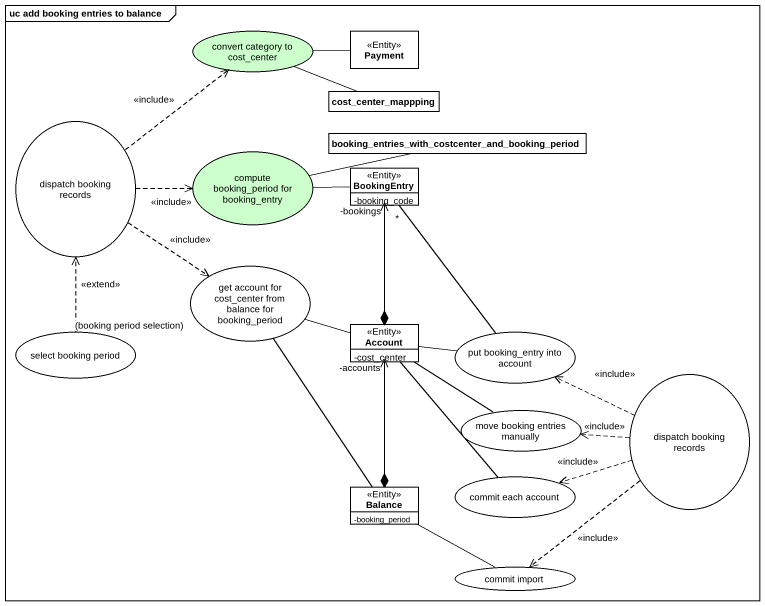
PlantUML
@startuml
mainframe uc add booking entries to balance
allowmixing
hide circle
hide empty members
skinparam classAttributeIconSize 0
usecase "convert category to cost_center" as convert_category_to_cost #CCFFCC
class Payment <<Entity>>
class cost_center_mappping
usecase "dispatch booking records" as dispatch_booking_records
usecase "compute booking_period for booking_entry" as compute_booking_period_for #CCFFCC
class "booking_entries_with_costcenter_and_booking_period" as booking_entries_with
class BookingEntry <<Entity>> {
  -booking_code
}
usecase "get account for cost_center from balance for booking_period" as get_account_for_cost_center
usecase "select booking period" as select_booking_period
class Account <<Entity>> {
  -cost_center
}
usecase "put booking_entry into account" as put_booking_entry_into
usecase "dispatch booking records" as dispatch_booking_records_2
usecase "move booking entries manually" as move_booking_entries
class Balance <<Entity>> {
  -booking_period
}
usecase "commit each account" as commit_each_account
usecase "commit import" as commit_import
convert_category_to_cost -right- Payment
cost_center_mappping -left- convert_category_to_cost
dispatch_booking_records .up.> convert_category_to_cost : <<include>>
dispatch_booking_records .right.> compute_booking_period_for : <<include>>
dispatch_booking_records ..> get_account_for_cost_center : <<include>>
compute_booking_period_for -right- BookingEntry
booking_entries_with -left- compute_booking_period_for
get_account_for_cost_center -right- Account
get_account_for_cost_center -- Balance
select_booking_period .up.> dispatch_booking_records : <<extend>>\n(booking period selection)
Account *-up-> "-bookings\n*" BookingEntry
Account -- move_booking_entries
put_booking_entry_into -up- BookingEntry
put_booking_entry_into -left- Account
dispatch_booking_records_2 .left.> put_booking_entry_into : <<include>>
dispatch_booking_records_2 .left.> move_booking_entries : <<include>>
dispatch_booking_records_2 .left.> commit_each_account : <<include>>
dispatch_booking_records_2 ..> commit_import : <<include>>
Balance *-up-> "-accounts" Account
commit_each_account -up- Account
commit_import -left- Balance
@enduml
